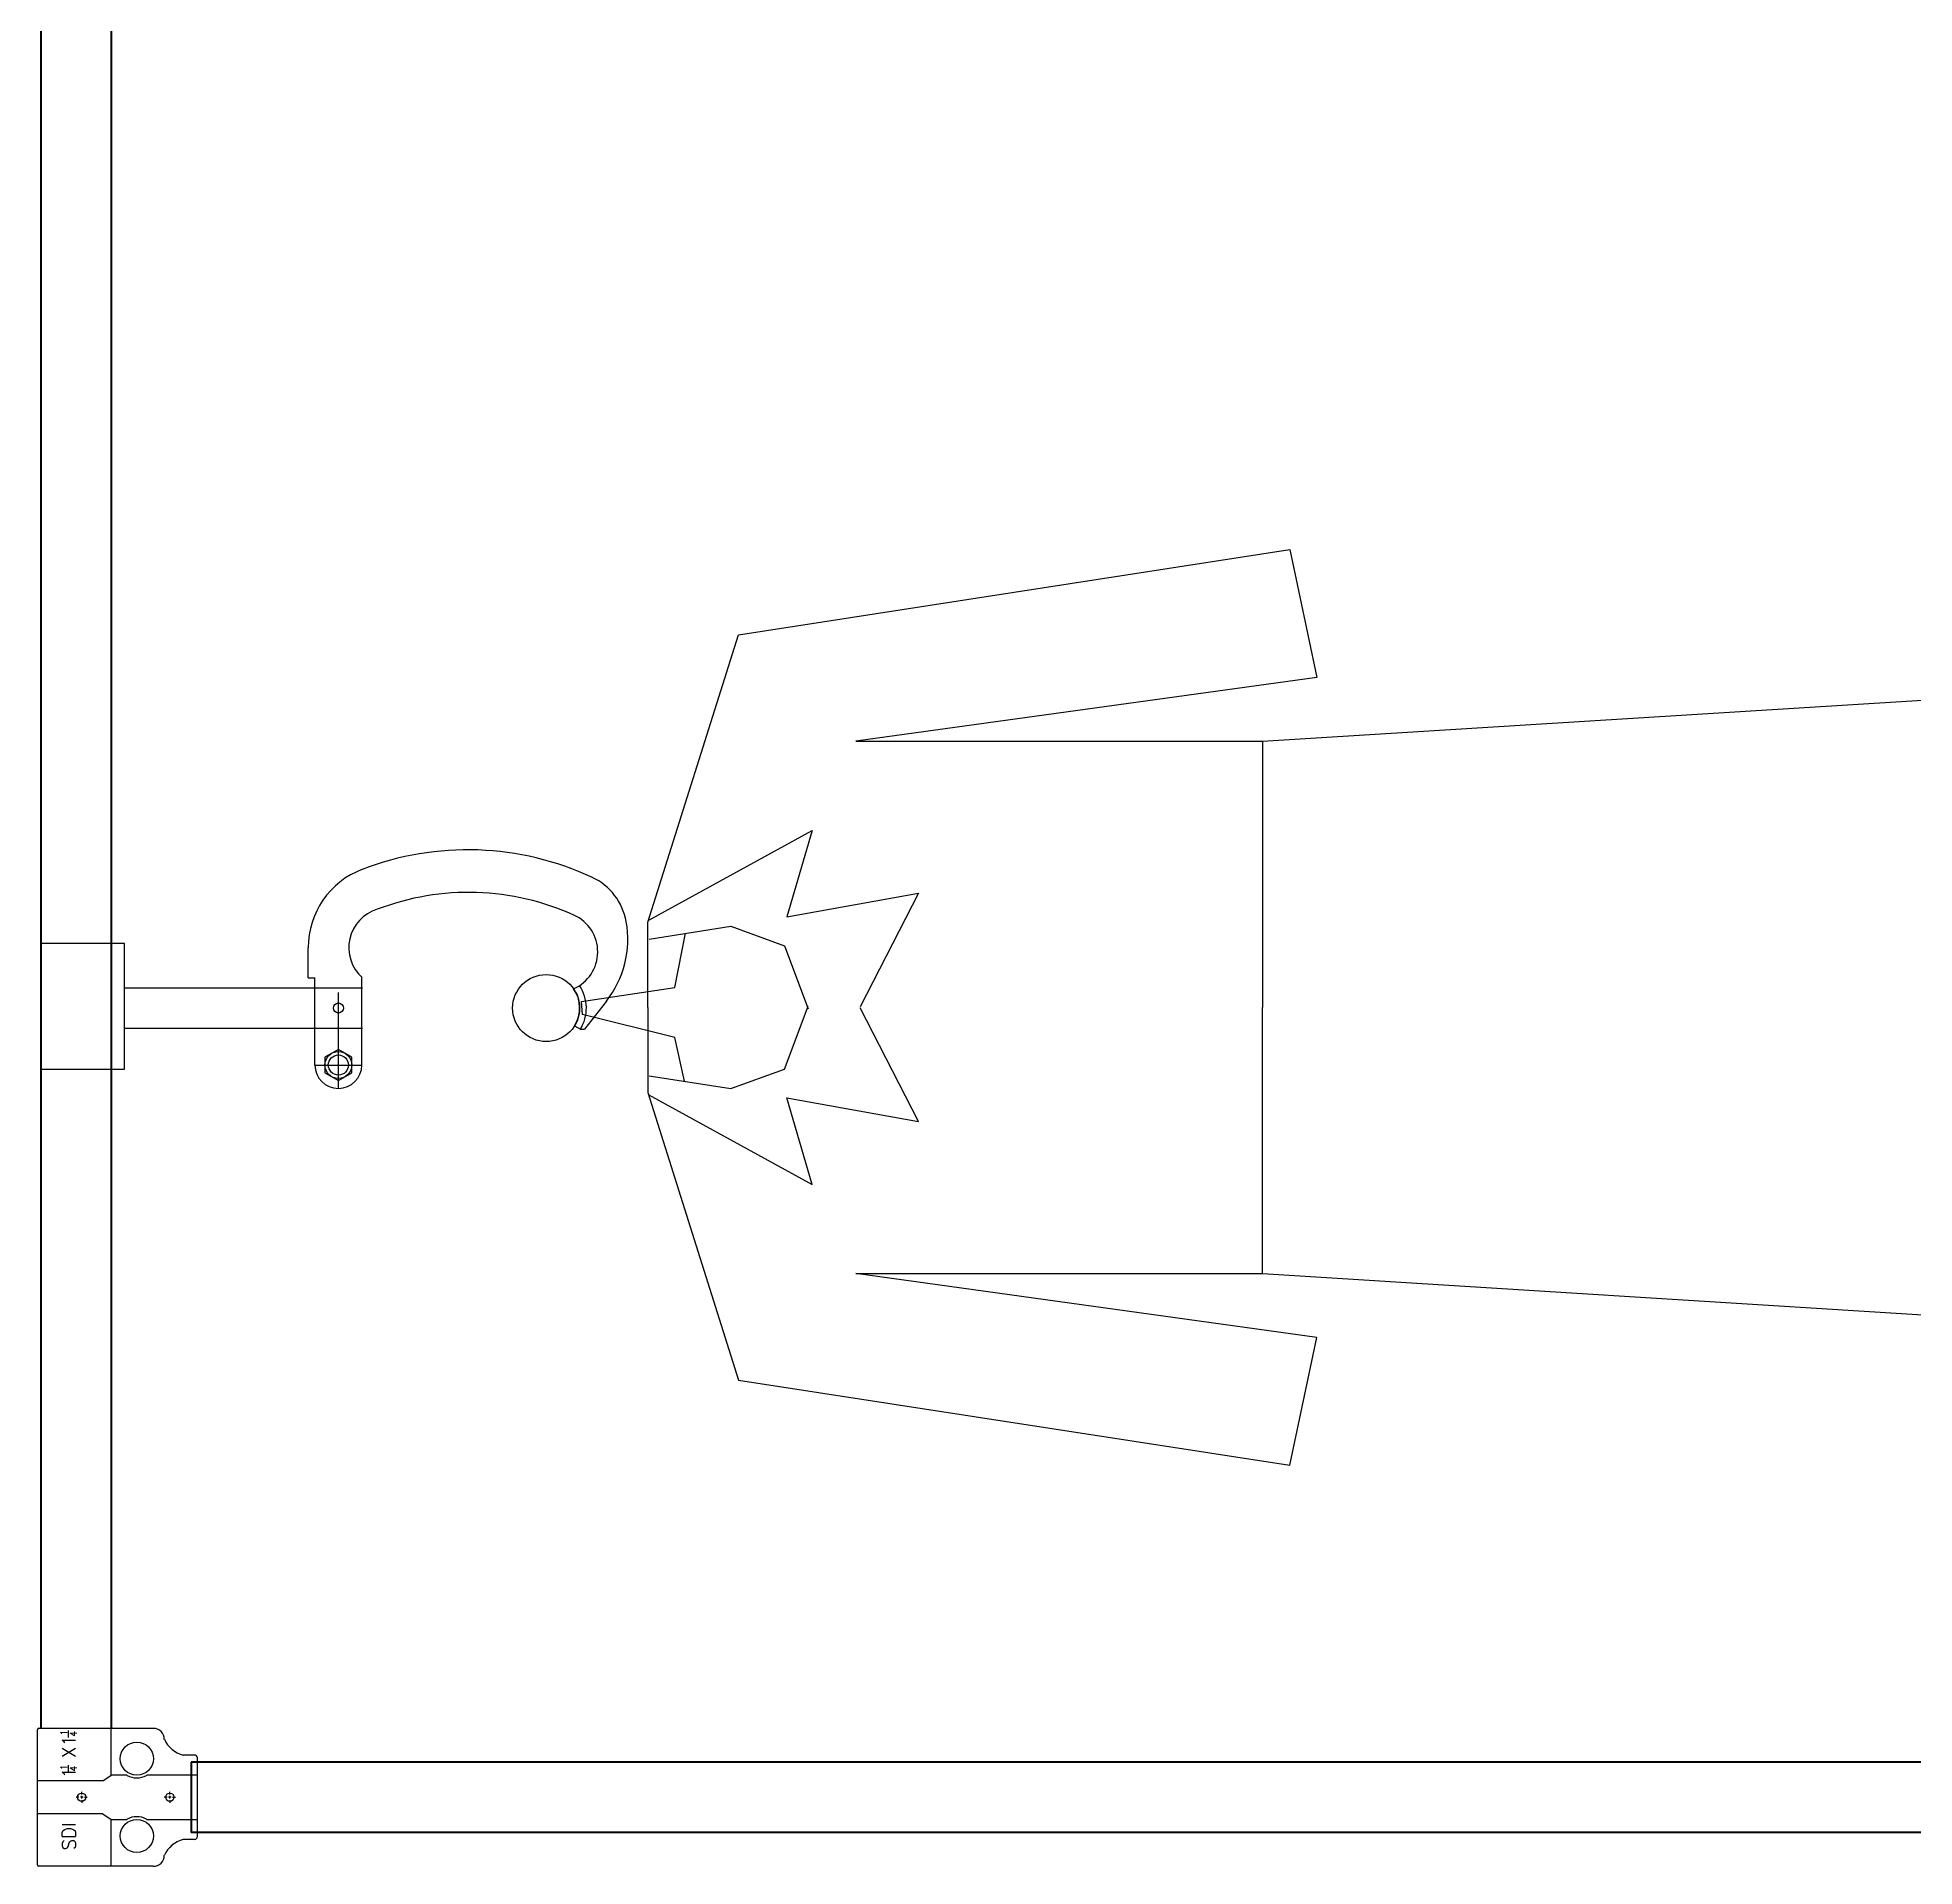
# Model space of a CAD drawing. Header units: millimetres. Extents: x -677815 to 406757, y -145898 to 39000.
# Drawn here: x 399691 to 400811, y -13841 to -12750 of the extents above; entities that cross this region are included whole.
import ezdxf

# ---------------------------------------------------------------- set-up
doc = ezdxf.new("R2010")
doc.units = ezdxf.units.MM
doc.header["$LTSCALE"] = 8
doc.linetypes.add('Xref Conv Trash$0$HIDDEN', pattern=[9.525, 6.35, -3.175])
for name, color, linetype in [('Xref Conv Trash$0$15 Traffic Rail', 82, 'Continuous'), ('Xref Conv Trash$0$16 Droppers', 7, 'Continuous'), ('Xref Conv Trash$0$17 G Brackets', 7, 'Continuous'), ('Xref Conv Trash$0$GARMENT', 8, 'Continuous'), ('Xref Conv Trash$0$GOH - Brace Clamps 1 1-4 x 1 1-4', 8, 'Continuous')]:
    doc.layers.add(name, color=color, linetype=linetype)
doc.layers.add('Xref Conv Trash$0$GOH - Stanchion', color=8, linetype='Continuous', lineweight=50)
doc.styles.add('Xref Conv Trash$0$6', font='simplex', dxfattribs={"height": 6})

# ---------------------------------------------------------------- blocks, each defined once
blk = doc.blocks.new('Xref Conv Trash$0$G Bracket-flat-71')
at = {"layer": 'Xref Conv Trash$0$17 G Brackets'}
for p, q in [((-34, 138), (18, 138)), ((-34, 138), (-34, 110)), ((18, 142), (18, 138)), ((18, 142), (36, 142)), ((-48, 124), (9.2, 124)), ((-38.6, 132), (-43.2, 124)), ((-43.2, 124), (-38.6, 116)), ((-29.4, 132), (-38.6, 132)), ((-24.8, 124), (-29.4, 132)), ((-29.4, 116), (-24.8, 124)), ((-38.6, 116), (-29.4, 116)), ((-34, 110), (18, 110)), ((-10.6, -17), (-12.7, -20.4)), ((-12.7, -20.4), (-12.7, -22.8)), ((4.1, -36), (-12.7, -22.8))]:
    blk.add_line(p, q, dxfattribs=at)
for centre, radius in [((-34, 124), 8), ((-34, 124), 6), ((0, 124), 3)]:
    blk.add_circle(centre, radius, dxfattribs=at)
for centre, radius, start, end in [((-34, 124), 14, 90, 270), ((36, 92), 50, 21, 90), ((36, 93.8), 24, 16.9831, 138.0414), ((-81.6, 46.8), 176, 335, 21), ((-83, 46.3), 152, 335.3833, 21), ((0, 0), 24, 238, 303.8591), ((0, 0), 20, 238, 304.9827), ((33.5, -6.8), 24, 203.457, 335.9103), ((45.3, -12.3), 36, 280, 335), ((41.1, 11.3), 60, 232, 280)]:
    blk.add_arc(centre, radius, start, end, dxfattribs=at)
blk = doc.blocks.new('Xref Conv Trash$0$GOH Transport Rail Section')
at = {"layer": 'Xref Conv Trash$0$15 Traffic Rail'}
blk.add_circle((-1, -301.6, 0.5), 20, dxfattribs=at)
at = {"layer": 'Xref Conv Trash$0$16 Droppers'}
for p, q in [((-13, -50, 0.5), (-13, -191.6, 0.5)), ((-13, -50, 0.5), (-13, -191.9, 0.5)), ((11, -50, 0.5), (11, -191.6, 0.5)), ((11, -50, 0.5), (11, -191.9, 0.5))]:
    blk.add_line(p, q, dxfattribs=at)
blk.add_lwpolyline([(37.5, -50), (37.5, 0), (-37.5, 0), (-37.5, -50)], close=True, dxfattribs=at)
blk.add_lwpolyline([(37.5, -50), (37.5, 0), (-37.5, 0), (-37.5, -50)], close=True, dxfattribs=at)
at = {"layer": 'Xref Conv Trash$0$17 G Brackets'}
blk.add_blockref('Xref Conv Trash$0$G Bracket-flat-71', (-1, -301.6, 0.5), dxfattribs=at)
blk = doc.blocks.new('Xref Conv Trash$0$A$C4CA468A5')
at = {"linetype": 'Xref Conv Trash$0$HIDDEN'}
for p, q in [((-82.3, 0), (-82.4, 0)), ((-82.3, -39.5), (-82.4, -39.5))]:
    blk.add_line(p, q, dxfattribs=at)
for p, q in [((-82.3, -67.2), (-82.3, 1)), ((-81.4, 1.8), (-0.8, 1.8)), ((-51, -37.2), (-51, 1.8)), ((-31.3, -37.2), (-31.3, 1.8)), ((0, -67.2), (0, 1)), ((-41.1, -22.8), (-41.1, -21.2)), ((-26.3, -16.6), (-22, -16.6)), ((-5.5, -16.6), (-1.2, -16.6)), ((-42.8, -24.5), (-44.4, -24.5)), ((-41.9, -24.5), (-40.3, -24.5)), ((-41.1, -25.3), (-41.1, -23.7)), ((-41.1, -26.1), (-41.1, -27.8)), ((-39.5, -24.5), (-37.8, -24.5)), ((-82.3, -42.1), (-54.3, -42.1)), ((-51, -37.2), (-54.3, -42.1)), ((-54.3, -42.1), (-54.3, -51.2)), ((-31.3, -37.2), (-28, -42.1)), ((-28, -51.2), (-28, -42.1)), ((-28, -42.1), (0, -42.1)), ((-28, -42.1), (0, -42.1)), ((-54.3, -63.5), (-54.3, -93.6)), ((-28, -93.6), (-28, -63.5)), ((-42.8, -77.1), (-44.4, -77.1)), ((-41.9, -77.1), (-40.3, -77.1)), ((-41.1, -75.5), (-41.1, -73.8)), ((-41.1, -77.9), (-41.1, -76.3)), ((-39.5, -77.1), (-37.8, -77.1)), ((-66.3, -91.9), (-66.3, -85)), ((-41.1, -78.8), (-41.1, -80.4)), ((-16, -91.9), (-16, -85)), ((-64.6, -93.6), (-17.6, -93.6))]:
    blk.add_line(p, q)
for centre, radius in [((-41.1, -24.5), 2.47), ((-64.2, -57.4), 9.87), ((-18.1, -57.4), 9.87), ((-41.1, -77.1), 2.47)]:
    blk.add_circle(centre, radius)
for centre, radius, start, end in [((-81.4, 1), 0.822, 90, 180), ((-0.8, 1), 0.822, 0, 90), ((-53.5, -51.2), 0.822, 180, 209.9264), ((-53.5, -51.2), 0.822, 180, 209.9264), ((-64.2, -57.4), 11.5, 330.0736, 29.9264), ((-18.1, -57.4), 11.5, 150.0736, 209.9264), ((-28.8, -51.2), 0.822, 330.0736, 0), ((-53.5, -63.5), 0.822, 150.0736, 180), ((-53.5, -63.5), 0.822, 150.0736, 180), ((-28.8, -63.5), 0.822, 0, 29.9264), ((-75.7, -67.2), 6.58, 180, 270), ((-82.8, -89.4), 17.1, 14.9318, 65.38), ((0.6, -89.4), 17.1, 114.62, 165.0682), ((-6.6, -67.2), 6.58, 270, 0), ((-64.6, -91.9), 1.64, 180, 270), ((-17.6, -91.9), 1.64, 270, 0)]:
    blk.add_arc(centre, radius, start, end)
at = {"style": 'Xref Conv Trash$0$6'}
for s, height, p in [('SDI', 7.98, (-72.8, -20.9)), ('1 X1', 7.98, (-29.9, -20.9)), ('4', 3.99, (-25.8, -21.6)), ('1', 3.99, (-25, -15.9)), ('4', 3.99, (-5, -21.6)), ('1', 3.99, (-4.3, -15.9))]:
    blk.add_text(s, height=height, dxfattribs=at).set_placement(p)
blk = doc.blocks.new('Xref Conv Trash$0$Hanging Long')
at = {"layer": 'Xref Conv Trash$0$GARMENT'}
for p, q in [((-3.8, -0.3), (3.8, 0.3)), ((3.8, 0.3), (12.2, -55.3)), ((-17.5, -55.3), (-3.8, -0.3)), ((-50.4, -39.3), (-222, -93.3)), ((-51.5, -39.5), (-105.2, -137.3)), ((0.4, -39.3), (-50.4, -39.3)), ((-40.4, -40), (-48.1, -88.9)), ((0.4, -39.3), (51.2, -39.3)), ((41.1, -40), (48.9, -88.9)), ((51.2, -39.3), (222.7, -93.3)), ((52.2, -39.5), (105.9, -137.3)), ((-43.7, -61.2), (-17.5, -55.3)), ((12.2, -55.3), (44.6, -61.8)), ((-48.1, -88.9), (-36.5, -120.9)), ((48.9, -88.9), (37.2, -120.9)), ((-222, -93.3), (-272.8, -422.4)), ((222.7, -93.3), (273.5, -422.4)), ((-105.2, -137.3), (-53.6, -122.3)), ((-53.6, -122.3), (-67.7, -200.9)), ((-36.5, -120.9), (1.2, -135)), ((37.2, -120.9), (-0.4, -135)), ((54.4, -122.3), (68.5, -200.9)), ((105.9, -137.3), (54.4, -122.3)), ((-196.5, -438.5), (-158.4, -163.4)), ((-158.4, -163.4), (-158.4, -406.2)), ((-67.7, -200.9), (0.1, -166.1)), ((68.5, -200.9), (0.7, -166.1)), ((159.2, -163.4), (159.2, -406.2)), ((197.3, -438.5), (159.2, -163.4)), ((-158.4, -406.2), (-222, -1425)), ((-158.4, -406.2), (0.4, -406.2)), ((159.2, -406.2), (0.4, -406.2)), ((159.2, -406.2), (222.7, -1425)), ((-272.8, -422.4), (-196.5, -438.5)), ((273.5, -422.4), (197.3, -438.5)), ((-107.6, -1425), (-56.8, -1403.4)), ((-56.8, -1403.4), (-56.8, -1403.4)), ((-56.8, -1403.4), (-56.8, -1403.4)), ((-56.8, -1403.4), (-24, -1405.6)), ((-24, -1405.6), (-8.2, -1425.9)), ((32.7, -1423.3), (58.4, -1403.8)), ((108.4, -1425), (57.5, -1403.4)), ((57.5, -1403.4), (57.5, -1403.4)), ((57.5, -1403.4), (57.5, -1403.4)), ((-222, -1425), (-164.8, -1414.2)), ((-164.8, -1414.2), (-107.6, -1425)), ((-164.8, -1414.2), (-164.8, -1414.2)), ((165.5, -1414.2), (108.4, -1425)), ((222.7, -1425), (165.5, -1414.2)), ((165.5, -1414.2), (165.5, -1414.2)), ((-222, -1425), (-222, -1425)), ((-107.6, -1425), (-107.6, -1425)), ((-107.6, -1425), (-107.6, -1425)), ((-8.2, -1425.9), (4.4, -1431.3)), ((4.4, -1431.3), (32.7, -1423.3)), ((108.4, -1425), (108.4, -1425)), ((108.4, -1425), (108.4, -1425)), ((222.7, -1425), (222.7, -1425))]:
    blk.add_line(p, q, dxfattribs=at)
blk = doc.blocks.new('Xref Conv Trash')
at = {"layer": 'Xref Conv Trash$0$GOH - Stanchion', "linetype": 'Continuous'}
for p, q in [((399693.2, -3072.9), (399693.2, -13759.1)), ((399735.2, -3072.9), (399735.2, -13759.1)), ((401931.6, -13779.2), (399783, -13779.2)), ((399783, -13779.2), (399783, -13821.2)), ((401931.6, -13821.2), (399783, -13821.2))]:
    blk.add_line(p, q, dxfattribs=at)
at = {"rotation": 90.00000000000001}
for name, p in [('Xref Conv Trash$0$Hanging Long', (400016.2, -13329.3)), ('Xref Conv Trash$0$GOH Transport Rail Section', (399693.2, -13328.3, -0.5))]:
    blk.add_blockref(name, p, dxfattribs=at)
at = {"layer": 'Xref Conv Trash$0$GOH - Brace Clamps 1 1-4 x 1 1-4', "lineweight": 25, "rotation": 90.00000000000001}
blk.add_blockref('Xref Conv Trash$0$A$C4CA468A5', (399693.1, -13759.1), dxfattribs=at)

msp = doc.modelspace()

# ---------------------------------------------------------------- block references
msp.add_blockref('Xref Conv Trash', (0, 0))

doc.saveas('drawing.dxf')
